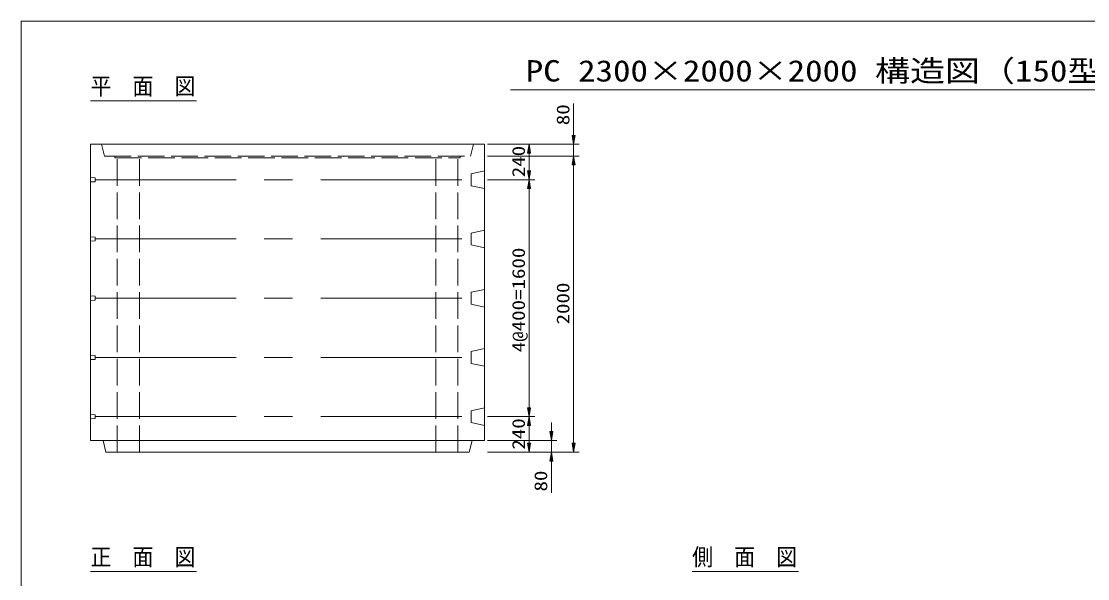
# Model space of a CAD drawing. Units: millimetres on the paper. Extents: x 18 to 410, y 10 to 287.
# Drawn here: x 18 to 257.8, y 161.5 to 287 of the extents above; entities that cross this region are included whole.
import ezdxf
from ezdxf.enums import TextEntityAlignment as Align

# ---------------------------------------------------------------- set-up
doc = ezdxf.new("R2010")
doc.units = ezdxf.units.MM
doc.linetypes.add('DASHED', pattern=[7.5, 6, -1.5])
doc.linetypes.add('USER1', pattern=[50.8, 31.75, -6.35, 6.35, -6.35])
for name, color, linetype, lineweight in [('0_7', 7, 'Continuous', 13), ('Layer1', 3, 'Continuous', 13), ('Layer2', 6, 'USER1', 13), ('Layer3', 7, 'Continuous', 13), ('Layer4', 4, 'DASHED', 13), ('Layer7', 9, 'Continuous', 13)]:
    doc.layers.add(name, color=color, linetype=linetype, lineweight=lineweight)
doc.styles.add('ＭＳ ゴシック', font='')
doc.styles.get('ＭＳ ゴシック').set_extended_font_data('MS Gothic')

msp = doc.modelspace()

# ---------------------------------------------------------------- hatches: boundary and pattern name
at = {"layer": 'Layer1'}
for points in [[(131.875, 257.325), (132.542, 257.325), (132.208, 259.325)], [(141.875, 261.325), (142.542, 261.325), (142.208, 259.325)], [(141.875, 254.658), (142.542, 254.658), (142.208, 256.658)], [(141.875, 254.658), (142.542, 254.658), (142.208, 256.658)], [(131.875, 253.325), (132.542, 253.325), (132.208, 251.325)], [(131.875, 249.325), (132.542, 249.325), (132.208, 251.325)], [(131.875, 199.992), (132.542, 199.992), (132.208, 197.992)], [(131.875, 195.992), (132.542, 195.992), (132.208, 197.992)], [(136.875, 194.658), (137.542, 194.658), (137.208, 192.658)], [(131.875, 191.992), (132.542, 191.992), (132.208, 189.992)], [(141.875, 191.992), (142.542, 191.992), (142.208, 189.992)], [(136.875, 187.992), (137.542, 187.992), (137.208, 189.992)]]:
    msp.add_hatch(color=256, dxfattribs=at).paths.add_polyline_path(points)

# ---------------------------------------------------------------- linework, layer by layer
at = {"layer": '0_7'}
for p, q in [((410, 287), (18, 287)), ((18, 287), (18, 10))]:
    msp.add_line(p, q, dxfattribs=at)
at = {"layer": 'Layer1'}
for p, q in [((142.208, 261.325), (142.208, 268.461)), ((122.833, 259.325), (133.458, 259.325)), ((122.833, 259.325), (143.458, 259.325)), ((142.208, 256.658), (142.208, 259.325)), ((122.833, 256.658), (143.458, 256.658)), ((122.833, 256.658), (143.458, 256.658)), ((132.208, 253.325), (132.208, 257.325)), ((142.208, 254.658), (142.208, 252.658)), ((142.208, 191.992), (142.208, 254.658)), ((122.833, 251.325), (133.458, 251.325)), ((122.833, 251.325), (133.458, 251.325)), ((132.208, 199.992), (132.208, 249.325)), ((122.833, 197.992), (133.458, 197.992)), ((122.833, 197.992), (133.458, 197.992)), ((132.208, 195.992), (132.208, 191.992)), ((137.208, 194.658), (137.208, 196.658)), ((122.833, 192.658), (138.458, 192.658)), ((137.208, 192.658), (137.208, 189.992)), ((122.833, 189.992), (133.458, 189.992)), ((122.833, 189.992), (138.458, 189.992)), ((122.833, 189.992), (143.458, 189.992)), ((137.208, 187.992), (137.208, 180.856))]:
    msp.add_line(p, q, dxfattribs=at)
for points in [[(131.875, 257.325), (132.542, 257.325), (132.208, 259.325)], [(141.875, 261.325), (142.542, 261.325), (142.208, 259.325)], [(141.875, 254.658), (142.542, 254.658), (142.208, 256.658)], [(141.875, 254.658), (142.542, 254.658), (142.208, 256.658)], [(131.875, 253.325), (132.542, 253.325), (132.208, 251.325)], [(131.875, 249.325), (132.542, 249.325), (132.208, 251.325)], [(131.875, 199.992), (132.542, 199.992), (132.208, 197.992)], [(131.875, 195.992), (132.542, 195.992), (132.208, 197.992)], [(136.875, 194.658), (137.542, 194.658), (137.208, 192.658)], [(131.875, 191.992), (132.542, 191.992), (132.208, 189.992)], [(141.875, 191.992), (142.542, 191.992), (142.208, 189.992)], [(136.875, 187.992), (137.542, 187.992), (137.208, 189.992)]]:
    msp.add_lwpolyline(points, close=True, dxfattribs=at)
at = {"layer": 'Layer2'}
for p, q in [((34.542, 251.325), (121.208, 251.325)), ((34.542, 237.992), (121.208, 237.992)), ((34.542, 224.658), (121.208, 224.658)), ((34.542, 211.325), (121.208, 211.325)), ((34.542, 197.992), (121.208, 197.992))]:
    msp.add_line(p, q, dxfattribs=at)
at = {"layer": 'Layer3'}
for p, q in [((122.208, 259.325), (33.542, 259.325)), ((33.542, 259.325), (33.542, 192.658)), ((122.208, 192.658), (122.208, 259.325)), ((33.542, 192.658), (122.208, 192.658)), ((36.375, 192.658), (37.042, 189.992)), ((118.708, 189.992), (119.375, 192.658)), ((37.042, 189.992), (118.708, 189.992))]:
    msp.add_line(p, q, dxfattribs=at)
at = {"layer": 'Layer4'}
for p, q in [((36.042, 259.325), (36.708, 256.658)), ((119.042, 256.658), (119.708, 259.325)), ((36.708, 256.658), (119.042, 256.658)), ((39.042, 256.658), (39.042, 256.258)), ((116.708, 256.258), (116.708, 256.658)), ((39.042, 256.258), (116.708, 256.258)), ((39.542, 189.992), (39.542, 256.258)), ((44.542, 189.992), (44.542, 256.258)), ((111.208, 189.992), (111.208, 256.258)), ((116.208, 189.992), (116.208, 256.258)), ((119.142, 252.658), (122.208, 253.325)), ((119.142, 249.992), (119.142, 252.658)), ((34.608, 251.758), (33.542, 251.825)), ((33.542, 250.825), (34.608, 250.892)), ((34.608, 250.892), (34.608, 251.758)), ((122.208, 249.325), (119.142, 249.992)), ((119.142, 239.325), (122.208, 239.992)), ((34.608, 238.425), (33.542, 238.492)), ((33.542, 237.492), (34.608, 237.558)), ((34.608, 237.558), (34.608, 238.425)), ((119.142, 236.658), (119.142, 239.325)), ((122.208, 235.992), (119.142, 236.658)), ((119.142, 225.992), (122.208, 226.658)), ((119.142, 223.325), (119.142, 225.992)), ((34.608, 225.092), (33.542, 225.158)), ((33.542, 224.158), (34.608, 224.225)), ((34.608, 224.225), (34.608, 225.092)), ((122.208, 222.658), (119.142, 223.325)), ((34.608, 211.758), (33.542, 211.825)), ((34.608, 210.892), (34.608, 211.758)), ((119.142, 212.658), (122.208, 213.325)), ((119.142, 209.992), (119.142, 212.658)), ((33.542, 210.825), (34.608, 210.892)), ((122.208, 209.325), (119.142, 209.992)), ((119.142, 199.325), (122.208, 199.992)), ((119.142, 196.658), (119.142, 199.325)), ((34.608, 198.425), (33.542, 198.492)), ((33.542, 197.492), (34.608, 197.558)), ((34.608, 197.558), (34.608, 198.425)), ((122.208, 195.992), (119.142, 196.658))]:
    msp.add_line(p, q, dxfattribs=at)
at = {"layer": 'Layer7'}
for p, q in [((294.953, 271.6), (128, 271.6)), ((33.542, 269.118), (57.426, 269.118)), ((33.542, 163.118), (57.426, 163.118)), ((168.875, 163.118), (192.76, 163.118))]:
    msp.add_line(p, q, dxfattribs=at)

# ---------------------------------------------------------------- texts
at = {"layer": 'Layer1', "color": 9, "style": 'ＭＳ ゴシック', "width": 1.2}
for s, p in [('80', (142.138, 263.607)), ('240', (132.138, 251.896)), ('4@400=1600', (132.138, 212.487)), ('2000', (142.138, 218.754)), ('240', (132.138, 190.563)), ('80', (137.138, 181.138))]:
    msp.add_text(s, height=2.886, rotation=90, dxfattribs=at).set_placement(p, align=Align.BOTTOM_LEFT)
at = {"layer": 'Layer7', "style": 'ＭＳ ゴシック', "width": 1.2}
msp.add_text('PC 2300×2000×2000 構造図（150型／300型）', height=4.811, dxfattribs=at).set_placement((214, 272), align=Align.BOTTOM_CENTER)
at = {"layer": 'Layer7', "style": 'ＭＳ ゴシック', "width": 0.9}
for s, p in [('平\u3000面\u3000図', (33.542, 269.325)), ('正\u3000面\u3000図', (33.542, 163.325)), ('側\u3000面\u3000図', (168.875, 163.325))]:
    msp.add_text(s, height=3.848, dxfattribs=at).set_placement(p, align=Align.BOTTOM_LEFT)

doc.saveas('drawing.dxf')
